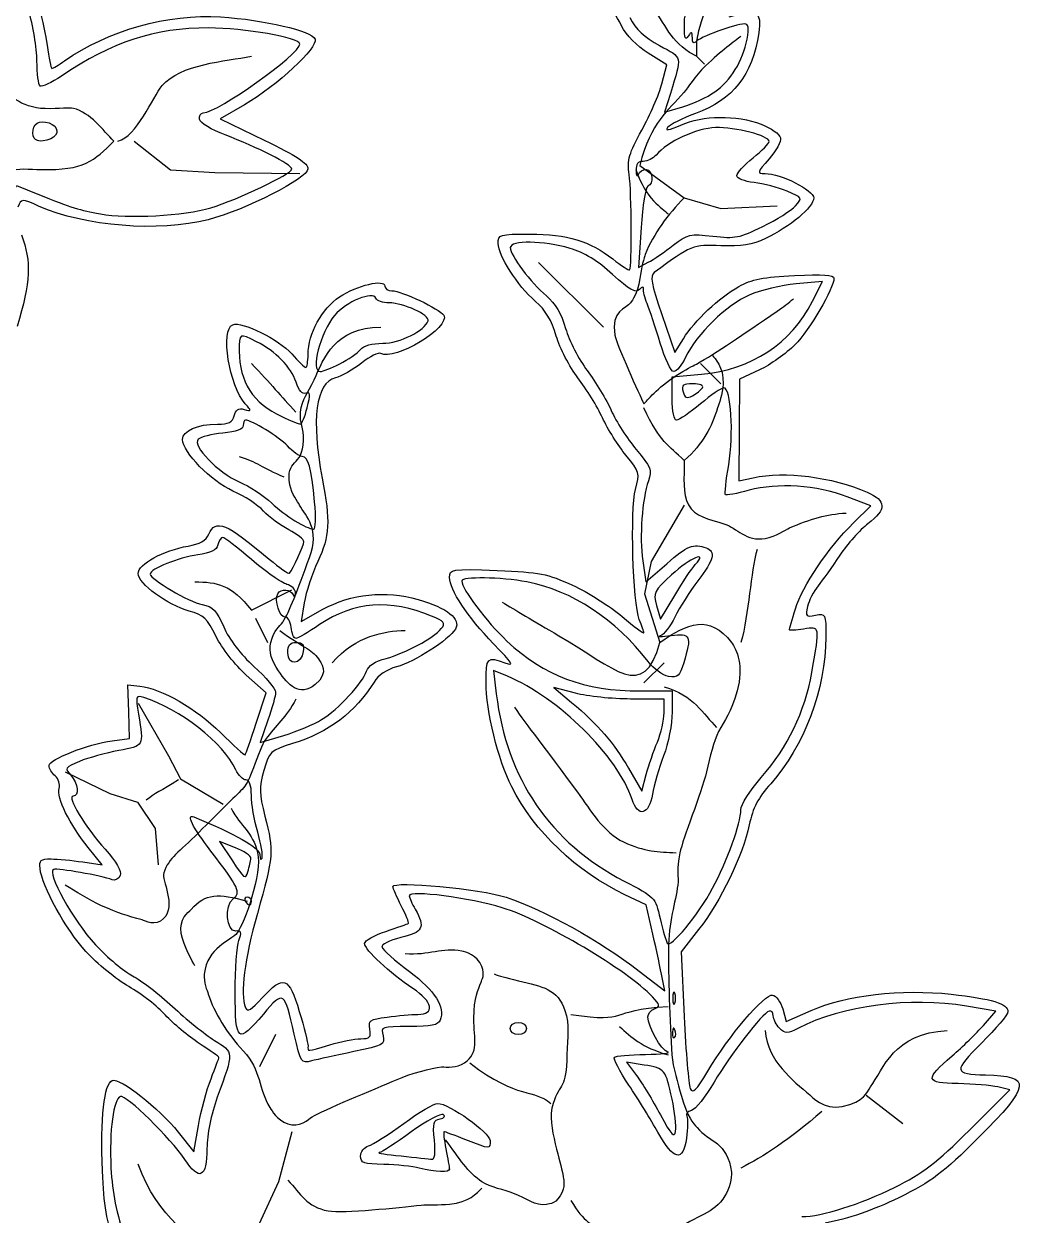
# Model space of a CAD drawing. Extents: x 256 to 402, y -1 to 112.
# Drawn here: x 299.26 to 337.43, y 28.92 to 74.04 of the extents above; entities that cross this region are included whole.
import ezdxf

# ---------------------------------------------------------------- set-up
doc = ezdxf.new("R2010")
doc.units = 0
doc.layers.add('Layer_1', color=7, linetype='CONTINUOUS')

msp = doc.modelspace()

# ---------------------------------------------------------------- linework, layer by layer
at = {"layer": 'Layer_1', "color": 7}
for points in [[(323.41355, 71.773534), (323.60044, 72.493255), (322.89745, 72.931167)], [(323.73882, 71.409043), (323.51791, 70.692097), (324.20894, 70.900066)], [(307.61334, 70.977458), (306.69884, 70.443304), (308.35928, 69.637176)], [(298.11349, 67.411271), (298.47357, 66.831395), (298.73133, 67.371926), (298.98909, 67.912458), (299.79607, 67.590086)], [(306.34588, 67.076201), (306.34502, 67.07621)], [(322.62872, 66.32594), (322.52942, 64.814948), (322.89829, 65.008646)], [(329.11639, 63.535224), (329.49847, 64.286148), (328.49303, 64.192258)], [(323.41302, 63.032353), (323.9061, 61.596), (324.22746, 62.1135)], [(327.10687, 60.935027), (326.35308, 60.581247), (326.34118, 58.658429), (326.32928, 56.735608), (326.86528, 56.849281)], [(323.80324, 59.852625), (323.80324, 60.672898), (324.91352, 60.774353)], [(330.66309, 55.138379), (331.32068, 55.789298), (330.43338, 56.127134)], [(322.69125, 53.707375), (322.80781, 52.90013), (323.59823, 53.592518)], [(323.21731, 52.010694), (323.36054, 51.497597), (323.89964, 52.39355)], [(309.87821, 52.115275), (309.76313, 51.400585), (310.58676, 51.865411)], [(308.0605, 47.547211), (308.4419, 48.696428), (307.68545, 49.371608)], [(317.57507, 49.328475), (317.04118, 49.551547), (317.14832, 48.663953)], [(302.60754, 46.883255), (303.26905, 46.973925), (303.23695, 47.987671), (303.20485, 49.001416), (303.65758, 48.952376)], [(320.14967, 48.68751), (319.32924, 48.90588), (319.99584, 48.341123)], [(322.61028, 48.771784), (323.80324, 48.771784), (323.80316, 47.967787)], [(323.49695, 47.948226), (323.49695, 48.465522), (322.23353, 48.467322)], [(308.50358, 47.665674), (308.2119, 46.817876), (309.11124, 47.090175)], [(322.15094, 45.846398), (322.65467, 44.979818), (322.82407, 45.612378)], [(307.2733, 42.836578), (306.67016, 43.073498), (307.15845, 42.33252)], [(301.49089, 42.29751), (302.22717, 42.19003), (301.70079, 42.839158)], [(323.0747, 39.55466), (322.82297, 40.6748), (322.01589, 41.05661)], [(324.80603, 39.73439), (324.14562, 38.89027), (324.25927, 36.44183)], [(322.55445, 38.16387), (323.52698, 37.40973), (323.4267, 37.92213)], [(327.98726, 36.72802), (328.12472, 36.24874), (329.06469, 36.67186)], [(335.58819, 36.10661), (336.06085, 36.64494), (334.94849, 36.83256)], [(322.74862, 34.60436), (322.07703, 34.71665), (322.45841, 34.20197)], [(335.05895, 32.14178), (336.59037, 33.66699), (336.13095, 33.77395)], [(305.10809, 32.05677), (305.70023, 31.31307), (305.87539, 32.31892)]]:
    msp.add_lwpolyline(points, dxfattribs=at)
at = {"layer": 'Layer_1', "color": 3}
for points in [[(324.72185, 72.815119), (324.46656, 72.953559)], [(324.72189, 72.815117), (325.02818, 72.508832)], [(303.43512, 69.59913), (304.8134, 68.517639), (306.49797, 68.413043), (309.71395, 68.373993)], [(322.5779, 68.680276), (324.26246, 67.455139)], [(324.26241, 67.455139), (325.64069, 67.04533), (327.78469, 67.148854)], [(318.74929, 65.004861), (321.19957, 62.554585)], [(324.87503, 61.176307), (325.64074, 60.410596)], [(324.26247, 55.816333), (323.00839, 53.672342), (322.75142, 52.447204), (323.34362, 50.609497)], [(307.87625, 51.834631), (309.40767, 52.600342)], [(308.02935, 51.528347), (308.48878, 50.609493)], [(323.49675, 49.843782), (322.73104, 49.078071)], [(303.58812, 48.3124), (304.74511, 46.321551), (305.19765, 45.444808), (306.80411, 44.483848)], [(300.83156, 45.708978), (302.51613, 44.889978), (303.56776, 44.558428), (304.23668, 43.564838), (304.35384, 42.18671)], [(308.79499, 35.75479), (308.18242, 34.52965)], [(331.15375, 33.45766), (332.53203, 32.38566)], [(309.40756, 32.07938), (308.90862, 30.17674), (308.15991, 28.55726), (306.80414, 27.02568)]]:
    msp.add_lwpolyline(points, dxfattribs=at)
at = {"layer": 'Layer_1', "color": 7}
for points in [[(325.41544, 71.46124)], [(299.6068, 69.896396)], [(323.84384, 65.65437)], [(311.22364, 61.165134)], [(324.95231, 60.258298)], [(309.98839, 59.502993)], [(310.27133, 55.931206)], [(324.68072, 53.557501)], [(309.25473, 50.215428)], [(310.53669, 47.687628)], [(323.24521, 46.837927)], [(307.86118, 42.43146)], [(325.33573, 41.30223)], [(307.87645, 40.80841)], [(323.90467, 37.32443)], [(317.67735, 35.98441)], [(323.90767, 35.93661)], [(323.80106, 33.31387)], [(314.80368, 31.75829)], [(314.23168, 30.70098)]]:
    msp.add_lwpolyline(points, close=True, dxfattribs=at)
at = {"layer": 'Layer_1', "color": 3}
for points in [[(326.12848, 76.277664), (325.26599, 75.50644), (324.77302, 73.832596), (324.73565, 73.434579)], [(324.46656, 72.953559), (323.63653, 73.508393), (323.51249, 74.126169), (322.88414, 74.95911)], [(326.40646, 73.580828), (326.1821, 73.36796), (325.66448, 73.031813), (325.06784, 72.451404)], [(324.73565, 73.434579), (324.71225, 73.184344), (324.72355, 73.013897), (324.72185, 72.815119)], [(304.50191, 71.700394), (305.16777, 72.511436), (306.9018, 72.631499), (307.87625, 72.815117)], [(325.06784, 72.451404), (324.64655, 72.041595), (324.40106, 71.61831), (324.24516, 71.436836)], [(300.06592, 70.829482), (299.15304, 70.848162), (298.58121, 71.420152), (298.29407, 71.769316)], [(302.82255, 69.59913), (303.5388, 69.767739), (304.13284, 71.250922), (304.50191, 71.700394)], [(324.24516, 71.436836), (323.65066, 70.745399), (322.99583, 70.334519), (322.5779, 68.680276)], [(301.13792, 70.841272), (300.99044, 70.878182), (300.64051, 70.817692), (300.06592, 70.829482)], [(302.66934, 69.599136), (302.26321, 70.004963), (301.77683, 70.681239), (301.13792, 70.841272)], [(299.91278, 68.524996), (301.54635, 68.480586), (301.9217, 68.854252), (302.66934, 69.599136)], [(298.73634, 68.457916), (298.99944, 68.587321), (299.50052, 68.536176), (299.91278, 68.524996)], [(322.42471, 68.527134), (322.81185, 67.388369), (323.43759, 67.056816), (323.64985, 66.84257)], [(324.26246, 67.455139), (323.64086, 66.818526), (323.10318, 66.102433), (322.78495, 65.311147)], [(322.78495, 65.311147), (322.73805, 65.194759), (322.63456, 64.800571), (322.5756, 64.392294)], [(322.5756, 64.392294), (322.4842, 63.75951), (322.3024, 63.582937), (322.22429, 63.473441)], [(322.22429, 63.473441), (322.07054, 63.257969), (321.47129, 63.182777), (321.63393, 62.248303)], [(327.77784, 63.15613), (328.02624, 63.325811), (328.20067, 63.472215), (328.3973, 63.626583)], [(324.72189, 61.15502), (325.47872, 61.581215), (326.47782, 62.267905), (327.77784, 63.15613)], [(310.25058, 60.563736), (310.6345, 61.397902), (311.02762, 62.533911), (312.77666, 62.554585)], [(321.63393, 62.248303), (321.69873, 61.875708), (322.57591, 59.995274), (322.73104, 59.644885)], [(325.33446, 61.482592), (325.40156, 61.387642), (325.76127, 61.039398), (325.73355, 60.41029)], [(307.87625, 61.176307), (308.6268, 60.40983), (308.98178, 59.943512), (309.56081, 59.3386)], [(323.95618, 60.72224), (324.30228, 60.949044), (324.59601, 61.084116), (324.72189, 61.15502)], [(309.74107, 59.338598), (309.79237, 59.848409), (310.00662, 60.033252), (310.25058, 60.563736)], [(322.73104, 59.644885), (322.86244, 59.775056), (323.22967, 60.246121), (323.95618, 60.72224)], [(325.73355, 60.41029), (325.71545, 59.997878), (325.56509, 59.632021), (325.52037, 59.491743)], [(309.85133, 58.266603), (309.86753, 58.760333), (309.69681, 58.897855), (309.74107, 59.338598)], [(324.26246, 57.500894), (323.65357, 58.088807), (323.35402, 58.188502), (322.73104, 59.491743)], [(325.52037, 59.491743), (325.29066, 58.771821), (324.99494, 58.156649), (324.26246, 57.500894)], [(309.33724, 56.582038), (309.15132, 57.590633), (309.81734, 57.231821), (309.85133, 58.266603)], [(307.41682, 57.654036), (308.04149, 57.46904), (308.31469, 57.214365), (309.10138, 56.888325)], [(324.26246, 57.500894), (324.26246, 56.854633), (324.19186, 56.241758), (324.41989, 55.825365)], [(309.70171, 55.816327), (309.63281, 55.940219), (309.40202, 56.230117), (309.33724, 56.582038)], [(310.07829, 53.825478), (310.48442, 54.907581), (309.94445, 55.379565), (309.70171, 55.816327)], [(324.41989, 55.825365), (324.66462, 55.378342), (325.16631, 55.283088), (325.79389, 55.093651)], [(328.24416, 54.946941), (329.03775, 55.288907), (329.65169, 55.472372), (330.38815, 55.510045)], [(325.79389, 55.093651), (326.23555, 54.960264), (326.61504, 54.418447), (327.32531, 54.548158)], [(327.32531, 54.548158), (327.73986, 54.623808), (328.09454, 54.882468), (328.24416, 54.946941)], [(309.06173, 51.375202), (309.32376, 51.772607), (309.60876, 52.574766), (310.07829, 53.825478)], [(327.019, 54.131765), (326.76464, 53.270952), (326.71915, 51.711352), (326.40644, 50.609493)], [(305.73226, 52.906627), (306.57484, 52.898927), (307.11498, 52.809687), (307.87625, 51.834631)], [(317.37102, 52.140916), (317.85511, 51.843667), (318.53445, 51.433705), (319.51502, 50.864628)], [(323.34362, 50.609497), (324.39142, 51.354687), (325.20583, 51.68624), (326.05148, 50.606597)], [(308.60935, 50.609491), (308.72528, 51.102456), (308.94841, 51.20353), (309.06173, 51.375202)], [(308.9481, 51.068918), (309.80983, 50.421126), (310.14904, 50.369671), (310.41413, 49.98804)], [(310.93909, 49.843782), (311.8633, 50.881321), (312.89227, 51.03385), (313.69565, 51.06892)], [(308.90262, 49.538721), (308.6533, 49.905037), (308.52757, 50.262012), (308.60935, 50.609491)], [(319.51502, 50.864628), (321.65962, 49.619888), (322.71691, 48.356312), (323.34357, 50.609493)], [(326.05148, 50.606597), (326.2524, 50.350083), (326.5204, 49.717147), (326.2645, 48.7718)], [(310.41413, 49.98804), (310.49183, 49.876399), (310.86575, 49.469347), (310.2884, 49.012677)], [(310.2884, 49.012677), (309.69268, 48.541152), (309.28226, 48.981127), (308.90262, 49.538721)], [(323.49675, 48.924929), (324.62939, 48.607006), (324.97473, 47.90638), (325.4876, 47.393506)], [(326.2645, 48.7718), (326.04183, 47.949885), (325.77797, 47.663509), (325.56265, 47.240377)], [(309.56081, 48.465502), (309.19495, 47.760129), (308.79678, 47.481257), (308.41408, 46.93408)], [(317.83035, 48.159258), (318.30249, 47.459551), (318.95656, 46.671481), (320.21569, 44.943268)], [(308.41408, 46.93408), (308.2905, 46.757354), (308.13598, 46.342645), (307.95619, 45.862088)], [(325.56265, 47.240377), (325.37076, 46.863341), (325.24258, 46.286454), (325.1043, 45.708948)], [(307.95619, 45.862088), (307.63995, 45.016738), (307.59768, 45.136038), (306.95663, 44.483808)], [(325.1043, 45.708948), (324.90276, 44.867588), (324.20903, 43.186238), (324.09693, 42.64611)], [(305.11955, 45.402698), (304.42704, 44.982018), (304.24388, 44.899318), (303.89441, 44.636988)], [(320.21569, 44.943268), (320.72413, 44.245398), (321.20606, 43.407718), (321.96749, 43.052268)], [(306.95663, 44.483808), (306.50593, 44.025148), (306.29781, 43.824218), (305.8854, 43.411808)], [(307.1104, 44.330698), (307.48115, 43.612008), (307.91439, 43.453508), (308.11378, 42.64614)], [(305.8854, 43.411808), (305.10223, 42.62864), (304.77588, 42.49449), (304.55735, 41.88039)], [(321.96749, 43.052268), (322.75908, 42.68274), (323.27976, 42.6757), (323.95604, 42.64614)], [(308.11378, 42.64614), (308.30092, 41.88839), (307.60504, 39.95375), (307.33796, 39.60933)], [(324.09693, 42.64611), (323.96124, 41.99235), (324.05883, 41.73736), (324.01673, 41.42097)], [(304.55735, 41.88039), (304.46835, 41.63031), (305.04664, 40.64223), (304.55335, 40.14942)], [(302.20981, 40.63998), (301.71654, 40.86494), (301.23062, 41.17674), (300.83153, 41.421)], [(305.59455, 40.49909), (306.14602, 41.11227), (306.61953, 41.12222), (307.72292, 40.80843)], [(324.01673, 41.42097), (323.92943, 40.76583), (323.66205, 40.01421), (323.66205, 38.9707)], [(303.74108, 40.09892), (303.1864, 40.2464), (302.821, 40.36141), (302.20981, 40.63998)], [(305.2238, 39.58329), (305.1293, 40.16478), (305.48276, 40.37473), (305.59455, 40.49909)], [(304.55335, 40.14942), (304.23619, 39.83242), (303.85916, 40.06752), (303.74108, 40.09892)], [(305.73208, 38.35816), (305.67898, 38.50441), (305.30282, 39.096), (305.2238, 39.58329)], [(307.33796, 39.60933), (307.08176, 39.27869), (306.21344, 39.07838), (306.09399, 38.05187)], [(315.83885, 38.92187), (315.10943, 39.05924), (314.60177, 38.74178), (313.69547, 38.81758)], [(316.5966, 38.34208), (316.41359, 38.76781), (315.99858, 38.89186), (315.83885, 38.92187)], [(323.66205, 38.9707), (323.6619, 38.10728), (323.70445, 36.20571), (323.79376, 34.989)], [(306.09399, 38.05187), (306.05829, 37.74406), (306.19966, 37.42476), (306.24499, 37.28616)], [(316.5703, 37.74543), (316.5991, 37.82323), (316.73477, 38.02078), (316.5966, 38.34208)], [(317.06459, 38.05192), (317.28021, 37.97872), (317.44254, 37.92527), (317.98421, 37.79893)], [(316.29908, 36.36731), (316.30508, 37.19213), (316.45513, 37.43517), (316.5703, 37.74543)], [(317.98421, 37.79893), (318.90658, 37.58377), (319.47153, 37.47427), (319.74243, 36.67135)], [(306.24499, 37.28616), (306.46873, 36.60223), (306.95572, 35.79333), (307.56752, 35.14217)], [(319.74243, 36.67135), (319.93585, 36.09813), (319.82623, 35.71099), (319.82103, 34.98908)], [(319.97435, 36.5205), (322.28527, 36.18052), (321.27422, 36.67762), (323.64977, 36.82678)], [(315.94395, 34.68703), (316.51302, 35.06667), (316.29357, 35.56944), (316.29908, 36.36731)], [(321.81208, 36.06107), (322.26906, 35.65081), (322.63981, 35.28066), (323.64979, 34.98908)], [(327.3252, 35.90793), (327.414, 34.7292), (328.37361, 34.03378), (329.00976, 33.46884)], [(331.31226, 33.77236), (331.79343, 34.45063), (332.19405, 35.81543), (334.2166, 35.90793)], [(307.56752, 35.14217), (308.25605, 34.40938), (308.1392, 33.68058), (308.58102, 32.99894)], [(319.82103, 34.98908), (319.81203, 33.68813), (319.55333, 33.94725), (319.2982, 33.15137)], [(323.79376, 34.989), (323.82886, 34.51181), (324.02439, 33.90582), (324.15073, 33.45758)], [(313.38923, 34.05609), (313.87285, 34.26084), (314.69875, 34.51567), (315.07379, 34.5296)], [(315.07379, 34.5296), (315.28727, 34.5376), (315.63031, 34.4777), (315.94395, 34.68703)], [(316.14582, 34.68279), (317.99011, 33.27572), (318.58032, 33.70988), (319.20866, 33.15137)], [(310.17324, 32.63799), (310.57003, 32.87995), (312.4863, 33.67384), (313.38923, 34.05609)], [(324.15073, 33.45758), (324.38841, 32.61453), (324.59423, 32.40932), (324.74446, 32.23244)], [(329.00976, 33.46884), (329.06126, 33.42324), (329.54974, 32.8872), (330.23475, 33.03391)], [(330.23475, 33.03391), (331.10904, 33.2212), (331.16172, 33.56026), (331.31226, 33.77236)], [(308.58102, 32.99894), (308.67382, 32.85591), (308.81012, 32.5484), (309.25515, 32.37351)], [(319.2982, 33.15137), (319.14444, 32.67188), (319.2518, 32.16559), (319.3817, 31.61995)], [(309.25515, 32.37351), (309.67568, 32.20812), (310.06834, 32.57413), (310.17324, 32.63799)], [(329.46919, 32.84509), (328.25692, 31.79622), (327.23178, 31.11106), (326.40635, 30.7011)], [(324.74446, 32.23244), (325.2019, 31.69384), (325.90574, 31.68449), (326.04617, 30.54787)], [(316.60584, 30.18041), (316.08178, 30.52284), (315.74594, 31.06741), (315.22694, 31.77309)], [(319.3817, 31.61995), (319.5229, 31.02683), (319.60529, 30.79022), (319.67619, 30.39481)], [(306.80414, 27.02568), (305.61913, 28.21054), (304.3773, 28.67855), (303.58815, 30.85424)], [(309.25442, 30.24167), (309.75933, 29.7386), (309.95091, 29.23093), (310.78584, 29.07886)], [(319.67619, 30.39481), (319.68909, 30.32331), (319.76349, 30.08072), (319.63729, 29.79174)], [(326.04617, 30.54787), (326.07177, 30.34006), (325.96237, 29.89442), (325.8039, 29.6451)], [(315.38011, 29.33188), (316.12285, 29.39498), (316.40034, 29.76206), (316.60524, 29.93541)], [(317.83036, 29.72849), (317.43357, 29.88975), (316.93861, 29.9628), (316.60584, 30.18041)], [(319.63729, 29.79174), (319.44417, 29.34992), (319.15764, 29.33874), (319.05244, 29.3219)], [(314.30811, 29.29678), (314.5366, 29.31848), (314.97642, 29.29739), (315.38011, 29.33188)], [(319.05244, 29.3219), (318.63956, 29.2557), (318.26483, 29.55192), (317.83036, 29.72849)], [(319.97437, 29.47599), (320.46473, 28.63769), (320.79001, 28.49128), (321.20012, 28.42666)], [(325.8039, 29.6451), (325.35795, 28.94371), (324.81215, 28.96913), (323.8031, 28.25074)], [(310.78584, 29.07886), (311.37069, 28.97243), (313.43168, 29.21347), (314.30811, 29.29678)]]:
    msp.add_open_spline(points, degree=3, dxfattribs=at)
at = {"layer": 'Layer_1', "color": 7}
for points in [[(299.35546, 76.259974), (299.6629, 75.458777), (300.05358, 73.959079), (300.14458, 73.230744)], [(321.88817, 73.969605), (321.71971, 74.299894), (321.39237, 74.840237), (321.16074, 75.170367)], [(299.75991, 72.636061), (299.75991, 73.117225), (299.61544, 73.991813), (299.43888, 74.579586)], [(324.26501, 73.925417), (324.26301, 74.447797), (324.30071, 74.500673), (324.68381, 74.510464)], [(325.96624, 74.303913), (327.01766, 74.612125), (327.20002, 74.513059), (327.07904, 73.699393)], [(300.80755, 72.642526), (302.42562, 73.784488), (304.73597, 74.435212), (306.7107, 74.305182)], [(306.7107, 74.305182), (308.37566, 74.195549), (310.16776, 73.77228), (310.28744, 73.460407)], [(322.20445, 74.276907), (322.43119, 73.831698), (322.74706, 73.534317), (323.32722, 73.219872)], [(326.53856, 74.041032), (326.20789, 74.042232), (324.81021, 73.522641), (324.68615, 73.352393)], [(326.64035, 73.465991), (326.72105, 73.900459), (326.69625, 74.040458), (326.53856, 74.041032)], [(306.26033, 73.887132), (304.21516, 73.887132), (302.59929, 73.358994), (300.68894, 72.066159)], [(309.71415, 73.275303), (309.71415, 73.51211), (307.59712, 73.887132), (306.26033, 73.887132)], [(322.89745, 72.931167), (322.47036, 73.19721), (322.07425, 73.604766), (321.88817, 73.969605)], [(324.41581, 73.580847), (324.30538, 73.409978), (324.26675, 73.498247), (324.26501, 73.925417)], [(324.56895, 73.504277), (324.56495, 73.758332), (324.53895, 73.771389), (324.41581, 73.580847)], [(327.07904, 73.699393), (326.84051, 72.095), (326.11636, 71.171609), (324.68543, 70.647228)], [(300.14458, 73.230744), (300.20468, 72.749436), (300.28702, 72.355639), (300.32749, 72.355639)], [(306.05689, 70.671145), (306.58981, 70.671145), (309.71415, 72.895836), (309.71415, 73.275303)], [(310.28744, 73.460407), (310.40924, 73.143009), (308.86322, 71.707504), (307.61334, 70.977458)], [(323.32722, 73.219872), (324.20867, 72.742126), (324.18359, 72.852471), (323.73882, 71.409043)], [(324.68615, 73.352393), (324.62395, 73.267083), (324.57154, 73.335043), (324.56895, 73.504277)], [(325.41544, 71.461246), (326.01356, 71.871084), (326.48846, 72.648336), (326.64035, 73.465991)], [(299.88494, 71.683942), (299.81614, 71.726442), (299.75991, 72.154898), (299.75991, 72.636061)], [(300.32749, 72.355639), (300.36799, 72.355639), (300.58398, 72.484738), (300.80755, 72.642526)], [(300.68894, 72.066159), (300.31551, 71.813439), (299.95371, 71.641442), (299.88494, 71.683942)], [(322.65649, 70.016952), (322.97008, 70.587226), (323.31076, 71.377686), (323.41355, 71.773534)], [(324.20894, 70.900066), (324.58901, 71.014449), (325.13193, 71.266977), (325.41544, 71.46124)], [(299.60677, 69.896396), (299.60677, 70.270933), (299.82852, 70.412329), (300.22071, 70.287855)], [(305.91265, 70.424957), (305.88545, 70.560361), (305.95035, 70.671145), (306.05689, 70.671145)], [(306.88545, 69.832127), (306.35671, 70.03064), (305.94101, 70.283973), (305.91265, 70.424957)], [(324.68543, 70.647228), (324.20248, 70.470242), (323.72833, 70.230244), (323.63177, 70.113897)], [(324.12702, 70.206727), (324.95945, 70.584428), (326.23136, 70.597345), (327.17017, 70.237637)], [(300.22071, 70.287855), (300.58553, 70.172064), (300.62234, 69.822175), (300.28341, 69.692106)], [(322.17721, 68.332387), (322.09931, 68.887312), (322.16821, 69.128618), (322.65649, 70.016952)], [(325.45061, 70.112054), (324.72357, 70.088934), (323.61856, 69.578731), (323.19799, 69.071979)], [(323.63177, 70.113897), (323.51684, 69.97541), (323.68787, 70.007466), (324.12702, 70.206727)], [(327.47865, 69.581854), (327.47865, 69.799852), (326.19404, 70.135691), (325.45061, 70.112054)], [(327.17017, 70.237637), (327.54846, 70.092694), (327.87956, 69.86193), (327.90597, 69.724826)], [(300.28341, 69.692106), (299.84378, 69.523403), (299.6068, 69.594956), (299.6068, 69.896396)], [(309.40787, 68.542821), (309.40787, 68.708271), (308.10477, 69.374334), (306.88545, 69.832127)], [(308.35928, 69.637176), (309.5804, 69.044336), (310.01973, 68.756242), (310.01973, 68.548324)], [(326.86608, 68.968167), (327.203, 69.238918), (327.47865, 69.515076), (327.47865, 69.581854)], [(327.90597, 69.724826), (327.93237, 69.587722), (327.73633, 69.227661), (327.47031, 68.92469)], [(323.19799, 69.071979), (323.08911, 68.940782), (322.87063, 68.833439), (322.71249, 68.833439)], [(322.71249, 68.833439), (322.51282, 68.833439), (322.42865, 68.728146), (322.43705, 68.488869)], [(326.25351, 68.291727), (326.25351, 68.393018), (326.52917, 68.697416), (326.86608, 68.968167)], [(327.47031, 68.92469), (327.01508, 68.406206), (327.00617, 68.373833), (327.3187, 68.373833)], [(310.01973, 68.548324), (310.01973, 68.196124), (307.63529, 66.980547), (306.24564, 66.624308)], [(306.34502, 67.07621), (307.35898, 67.376601), (309.40787, 68.357693), (309.40787, 68.542821)], [(322.19331, 64.722757), (322.28631, 64.815777), (322.27371, 67.644769), (322.17721, 68.332387)], [(322.43705, 68.488869), (322.44405, 68.299355), (322.48395, 68.230441), (322.52635, 68.335726)], [(322.52635, 68.335726), (322.56885, 68.441012), (322.70122, 68.527154), (322.82054, 68.527154)], [(322.82054, 68.527154), (323.06619, 68.527154), (323.12065, 67.967828), (322.88274, 67.88852)], [(326.90437, 68.031849), (326.54144, 68.074069), (326.25351, 68.189031), (326.25351, 68.291727)], [(327.3187, 68.373833), (327.91531, 68.373833), (329.16238, 67.747106), (329.16238, 67.44727)], [(322.88274, 67.88852), (322.79764, 67.86015), (322.68331, 67.156986), (322.62872, 66.32594)], [(328.15186, 67.704123), (327.82371, 67.842732), (327.26234, 67.99021), (326.90437, 68.031849)], [(328.46929, 67.143581), (328.74321, 67.446261), (328.73719, 67.456883), (328.15186, 67.704123)], [(299.8234, 67.138495), (299.18335, 67.421623), (299.1784, 67.421396), (299.03611, 67.102505)], [(299.79607, 67.590086), (301.08767, 67.074115), (301.38001, 66.981341), (302.16164, 66.839352)], [(329.16238, 67.44727), (329.16238, 67.106751), (328.25412, 66.340538), (327.34255, 65.91205)], [(306.24564, 66.624308), (304.36141, 66.141282), (301.57309, 66.364525), (299.8234, 67.138495)], [(302.16164, 66.839352), (303.18078, 66.654217), (305.33266, 66.776022), (306.34588, 67.076201)], [(327.23163, 66.363218), (327.75878, 66.622729), (328.31572, 66.973892), (328.46929, 67.143581)], [(325.34689, 65.998888), (326.18816, 65.901248), (326.36118, 65.934698), (327.23163, 66.363218)], [(299.17291, 66.044704), (299.56006, 65.025818), (299.52491, 64.28191), (299.00878, 62.571507)], [(317.21736, 65.723816), (317.21736, 66.062343), (317.26636, 66.076689), (318.42325, 66.076689)], [(318.42325, 66.076689), (319.81893, 66.076689), (320.71811, 65.806608), (321.55378, 65.136389)], [(323.84391, 65.65437), (324.38653, 66.079709), (324.47527, 66.10005), (325.34689, 65.998888)], [(327.34255, 65.91205), (326.81895, 65.665928), (326.42812, 65.6029), (325.64878, 65.638903)], [(318.62895, 63.530651), (317.94369, 64.130869), (317.21736, 65.259353), (317.21736, 65.723816)], [(319.93822, 65.537499), (318.93467, 65.835521), (317.67755, 65.850166), (317.67755, 65.563839)], [(317.67755, 65.563839), (317.67755, 65.272887), (318.45734, 64.230248), (319.04438, 63.736287)], [(321.54998, 64.548672), (320.99573, 65.055222), (320.46427, 65.381281), (319.93822, 65.537499)], [(322.89829, 65.008646), (323.10118, 65.115179), (323.52667, 65.405756), (323.84384, 65.65437)], [(325.64878, 65.638903), (324.60514, 65.687113), (324.50749, 65.647703), (323.12614, 64.621848)], [(321.55378, 65.136389), (321.87522, 64.878589), (322.16301, 64.692455), (322.19331, 64.722757)], [(322.56501, 63.977748), (322.41744, 63.832753), (322.19867, 63.955798), (321.54998, 64.548672)], [(323.12614, 64.621848), (322.95748, 64.496587), (323.00972, 64.207199), (323.41302, 63.032353)], [(328.43495, 64.51162), (329.51001, 64.56534), (329.92809, 64.53639), (329.92809, 64.408242)], [(311.2113, 63.69908), (311.87893, 64.140903), (312.92935, 64.389667), (312.92935, 64.105958)], [(312.92935, 64.105958), (312.92935, 64.010708), (313.04995, 63.932104), (313.19735, 63.931282)], [(322.71745, 64.009438), (322.73705, 64.093668), (322.66845, 64.079408), (322.56501, 63.977748)], [(324.22746, 62.1135), (324.65801, 62.806834), (325.57913, 63.675001), (326.32924, 64.094466)], [(326.32924, 64.094466), (326.80725, 64.361768), (327.26981, 64.453403), (328.43495, 64.51162)], [(328.49303, 64.192258), (327.94004, 64.140618), (327.1435, 63.950347), (326.72296, 63.769432)], [(329.92809, 64.408242), (329.92809, 64.018812), (329.00629, 62.443757), (328.45039, 61.883333)], [(310.02301, 61.520788), (310.02801, 62.314474), (310.54212, 63.25624), (311.2113, 63.69908)], [(312.59097, 63.648686), (312.49367, 63.940649), (311.45668, 63.509985), (311.02676, 62.999055)], [(313.09085, 63.473461), (312.84804, 63.473461), (312.6231, 63.552311), (312.59097, 63.648686)], [(313.19735, 63.931282), (313.56112, 63.929282), (315.00689, 63.245346), (315.1554, 63.00504)], [(319.04438, 63.736287), (319.38181, 63.452357), (319.612, 63.060665), (319.77204, 62.498111)], [(322.85279, 63.443232), (322.75879, 63.670417), (322.69783, 63.92521), (322.71745, 64.009438)], [(326.72296, 63.769432), (325.88134, 63.407378), (324.72315, 62.275767), (324.3122, 61.414001)], [(314.56747, 62.792881), (314.63917, 63.011905), (313.63777, 63.473461), (313.09085, 63.473461)], [(319.41808, 62.21717), (319.2477, 62.803264), (319.01255, 63.194648), (318.62895, 63.530651)], [(323.35187, 61.950095), (323.17143, 62.544135), (322.94685, 63.216047), (322.85279, 63.443232)], [(324.91352, 60.774353), (326.81472, 60.948079), (328.29464, 61.920245), (329.11639, 63.535224)], [(307.17163, 62.646543), (307.52645, 62.782702), (308.91814, 62.09256), (309.40352, 61.539735)], [(311.02676, 62.999055), (310.4786, 62.347611), (310.10328, 60.870043), (310.48597, 60.870043)], [(315.1554, 63.00504), (315.43742, 62.548726), (313.28626, 61.243844), (312.77395, 61.560466)], [(312.84967, 61.942038), (313.48058, 61.942038), (314.44534, 62.419893), (314.56747, 62.792881)], [(307.64549, 59.645309), (307.03692, 60.317775), (306.69793, 62.464768), (307.17163, 62.646543)], [(308.07549, 62.001127), (307.41664, 62.333433), (307.41703, 62.333646), (307.41703, 61.645723)], [(319.77204, 62.498111), (319.90078, 62.045536), (320.26843, 61.328675), (320.58903, 60.905089)], [(309.56662, 60.470239), (309.37858, 61.04), (308.79675, 61.637345), (308.07549, 62.001127)], [(312.002, 61.701132), (312.12618, 61.850762), (312.44735, 61.942038), (312.84967, 61.942038)], [(320.23789, 60.628368), (319.92048, 61.043036), (319.55156, 61.757996), (319.41808, 62.21717)], [(323.86636, 60.870023), (323.76382, 60.870023), (323.5323, 61.356055), (323.35187, 61.950095)], [(328.45039, 61.883333), (328.12604, 61.556344), (327.52146, 61.129607), (327.10687, 60.935027)], [(307.41703, 61.645723), (307.41703, 60.483899), (307.94822, 59.665617), (309.02502, 59.168639)], [(309.40352, 61.539735), (309.65302, 61.255573), (309.89372, 61.023076), (309.93841, 61.023076)], [(309.93841, 61.023076), (309.98311, 61.023076), (310.02121, 61.247046), (310.02301, 61.520788)], [(311.22364, 61.165134), (311.54177, 61.327434), (311.89203, 61.568633), (312.002, 61.701132)], [(312.77395, 61.560466), (312.69235, 61.610886), (312.36662, 61.446016), (312.05006, 61.194091)], [(324.3122, 61.414001), (324.16953, 61.114813), (323.9689, 60.870023), (323.86636, 60.870023)], [(310.48597, 60.870043), (310.57357, 60.870043), (310.9055, 61.002834), (311.22364, 61.165134)], [(312.05006, 61.194091), (311.7335, 60.942166), (311.28625, 60.690102), (311.05617, 60.633951)], [(309.93958, 60.047301), (309.80693, 59.996401), (309.67279, 60.148512), (309.56662, 60.470239)], [(311.05617, 60.633951), (310.31957, 60.454183), (310.13353, 59.042575), (310.55567, 56.836478)], [(321.16796, 59.114985), (320.97384, 59.532679), (320.5553, 60.213702), (320.23789, 60.628368)], [(320.58903, 60.905089), (320.90963, 60.4815), (321.31979, 59.800699), (321.50049, 59.392195)], [(309.98838, 59.502993), (310.11728, 60.010852), (310.10821, 60.112016), (309.93958, 60.047301)], [(324.59232, 60.410616), (324.21542, 60.410616), (324.15165, 60.359156), (324.21733, 60.10799)], [(324.21733, 60.10799), (324.28013, 59.86786), (324.35447, 59.836405), (324.57732, 59.955672)], [(324.57732, 59.955672), (324.73179, 60.038342), (324.90054, 60.174523), (324.95231, 60.258298)], [(324.95231, 60.258298), (325.00661, 60.346218), (324.85441, 60.410616), (324.59232, 60.410616)], [(325.76202, 60.257472), (325.67672, 60.257472), (325.27764, 59.981816), (324.87523, 59.644903)], [(325.94625, 57.341984), (326.14083, 58.495567), (326.02945, 60.257472), (325.76202, 60.257472)], [(307.60459, 59.43808), (307.88739, 59.36412), (307.88965, 59.37554), (307.64549, 59.645309)], [(323.97341, 59.032334), (323.86979, 59.032334), (323.80324, 59.353126), (323.80324, 59.852625)], [(324.87523, 59.644903), (324.47283, 59.30799), (324.06701, 59.032334), (323.97341, 59.032334)], [(306.59828, 58.879085), (307.01684, 58.879085), (307.15743, 58.950915), (307.22197, 59.197715)], [(307.22197, 59.197715), (307.28107, 59.423646), (307.39237, 59.493576), (307.60459, 59.43808)], [(309.02502, 59.168639), (309.36194, 59.013144), (309.68089, 58.884407), (309.73382, 58.882557)], [(309.73382, 58.882557), (309.78672, 58.880657), (309.9013, 59.159903), (309.98839, 59.502993)], [(322.05611, 57.702414), (321.76176, 58.061634), (321.36209, 58.697291), (321.16796, 59.114985)], [(321.50049, 59.392195), (321.68118, 58.983691), (322.10691, 58.319905), (322.44654, 57.917114)], [(305.27227, 58.297872), (305.27227, 58.632489), (305.83487, 58.879085), (306.59828, 58.879085)], [(307.57013, 58.822107), (307.57013, 58.681411), (307.31389, 58.587256), (306.79541, 58.537437)], [(307.65283, 59.032336), (307.60733, 59.032336), (307.57013, 58.937736), (307.57013, 58.822107)], [(309.24314, 58.051815), (308.92018, 58.39782), (307.89106, 59.032336), (307.65283, 59.032336)], [(307.17907, 56.346705), (306.35281, 56.714621), (305.27227, 57.820301), (305.27227, 58.297872)], [(305.86472, 58.307039), (305.625, 58.067313), (306.61214, 57.04045), (307.41699, 56.692315)], [(306.79541, 58.537437), (306.36931, 58.496497), (305.9505, 58.392816), (305.86472, 58.307039)], [(309.79956, 57.654056), (309.69772, 57.654056), (309.44733, 57.833047), (309.24314, 58.051815)], [(322.44654, 57.917114), (323.00904, 57.250016), (323.04989, 57.144138), (322.90508, 56.728725)], [(310.27132, 55.931206), (310.14543, 57.240673), (310.03223, 57.654056), (309.79956, 57.654056)], [(322.41914, 56.409931), (322.58468, 57.024708), (322.57072, 57.074401), (322.05611, 57.702414)], [(325.81705, 56.201759), (325.78735, 56.231469), (325.84545, 56.744568), (325.94625, 57.341984)], [(326.86528, 56.849281), (328.08467, 57.107888), (329.83767, 56.885541), (331.18648, 56.301193)], [(307.41699, 56.692315), (307.79602, 56.528367), (308.34733, 56.168749), (308.64213, 55.893164)], [(310.55567, 56.836478), (310.87249, 55.180784), (310.84415, 54.646431), (310.38783, 53.672249)], [(322.56043, 51.479923), (322.31267, 52.108042), (322.21148, 55.638765), (322.41914, 56.409931)], [(322.90508, 56.728725), (322.66234, 56.032403), (322.56142, 54.606476), (322.69125, 53.707375)], [(330.43338, 56.127134), (329.2763, 56.567684), (327.7949, 56.666267), (326.71315, 56.374705)], [(308.33511, 55.588142), (308.12454, 55.815995), (307.60432, 56.157348), (307.17907, 56.346705)], [(326.71315, 56.374705), (326.25, 56.249876), (325.84676, 56.172049), (325.81705, 56.201759)], [(331.18648, 56.301193), (331.91886, 55.983904), (331.92723, 55.648582), (331.21628, 55.106338)], [(309.29225, 54.879371), (308.9764, 55.041342), (308.54568, 55.36029), (308.33511, 55.588142)], [(308.64213, 55.893164), (309.16039, 55.408683), (309.95251, 54.916231), (310.23383, 54.903628)], [(310.23383, 54.903628), (310.31063, 54.900228), (310.32703, 55.350936), (310.27133, 55.931206)], [(306.26572, 54.708706), (306.52788, 55.301491), (306.92244, 55.138841), (308.55386, 53.765471)], [(328.47146, 51.883076), (328.7305, 52.736861), (329.7165, 54.2014), (330.66309, 55.138379)], [(331.21628, 55.106338), (330.91405, 54.875814), (330.43324, 54.338224), (330.14781, 53.911692)], [(305.47805, 54.259716), (305.92764, 54.335416), (306.15894, 54.467261), (306.26572, 54.708706)], [(309.86654, 54.427243), (309.86654, 54.513943), (309.60811, 54.717399), (309.29225, 54.879371)], [(303.5877, 53.222959), (303.5877, 53.573034), (304.55699, 54.104637), (305.47805, 54.259716)], [(306.61308, 54.308555), (306.56028, 54.106508), (306.34132, 53.998779), (305.84543, 53.93081)], [(306.79111, 54.591211), (306.73381, 54.591211), (306.65374, 54.464016), (306.61308, 54.308555)], [(307.88353, 53.747001), (307.33995, 54.211316), (306.84837, 54.591211), (306.79111, 54.591211)], [(309.31495, 53.229473), (309.44967, 53.38119), (309.86654, 54.286421), (309.86654, 54.427243)], [(323.59823, 53.592518), (324.37953, 54.276912), (324.61981, 54.373309), (325.09242, 54.191952)], [(325.09242, 54.191952), (325.46364, 54.049504), (325.3862, 53.742484), (324.77821, 52.946238)], [(305.84543, 53.93081), (305.13042, 53.83281), (304.04786, 53.393007), (304.04786, 53.200531)], [(309.21641, 52.811545), (309.0269, 52.861725), (308.4271, 53.282684), (307.88353, 53.747001)], [(308.55386, 53.765471), (308.9432, 53.437716), (309.28569, 53.196517), (309.31495, 53.229473)], [(324.68072, 53.557501), (325.18519, 54.116204), (324.49739, 53.818295), (323.78323, 53.168762)], [(330.14781, 53.911692), (329.86238, 53.485162), (329.49254, 52.963896), (329.32595, 52.753326)], [(310.38783, 53.672249), (310.17083, 53.208994), (309.9415, 52.508356), (309.87821, 52.115275)], [(315.37966, 53.075432), (315.37966, 53.396279), (315.41996, 53.40207), (317.17908, 53.33385)], [(317.17908, 53.33385), (318.7952, 53.27117), (319.08608, 53.214594), (320.03465, 52.778405)], [(323.89964, 52.39355), (324.19615, 52.886323), (324.54763, 53.410102), (324.68072, 53.557501)], [(305.52148, 51.79897), (304.71062, 52.018397), (303.5877, 52.845292), (303.5877, 53.222959)], [(304.04786, 53.200531), (304.04786, 53.005563), (305.51143, 52.146848), (306.01559, 52.046018)], [(309.54889, 52.468903), (309.55589, 52.607173), (309.40592, 52.761361), (309.21641, 52.811545)], [(317.04304, 50.562414), (316.05302, 51.58194), (315.37966, 52.599247), (315.37966, 53.075432)], [(318.30684, 52.903456), (317.32373, 53.089899), (315.83984, 53.109841), (315.83984, 52.936606)], [(315.83984, 52.936606), (315.83984, 52.637559), (316.78286, 51.385162), (317.55052, 50.664687)], [(322.89098, 49.885666), (321.67311, 51.484998), (320.00868, 52.580709), (318.30684, 52.903456)], [(323.78323, 53.168762), (323.11127, 52.557619), (323.08159, 52.496881), (323.21731, 52.010694)], [(324.77821, 52.946238), (324.47217, 52.545425), (324.0807, 51.92726), (323.90828, 51.572538)], [(309.15519, 51.57176), (308.95681, 51.53438), (308.73716, 52.229248), (308.87622, 52.454263)], [(308.87622, 52.454263), (309.00523, 52.663001), (309.36846, 52.634778), (309.45959, 52.408933)], [(309.45959, 52.408933), (309.50839, 52.287958), (309.54129, 52.310033), (309.54889, 52.468903)], [(310.58676, 51.865411), (311.63644, 52.457816), (312.95732, 52.594272), (314.18561, 52.237199)], [(320.03465, 52.778405), (320.61554, 52.511291), (321.45974, 51.97756), (321.91064, 51.592335)], [(329.32595, 52.753326), (329.15936, 52.542755), (328.98016, 52.189494), (328.92774, 51.968302)], [(306.01559, 52.046018), (306.42289, 51.964558), (306.56189, 51.819804), (306.82896, 51.198988)], [(314.69889, 51.611627), (313.13058, 52.266909), (311.76193, 52.161421), (310.45938, 51.284872)], [(314.18561, 52.237199), (315.29857, 51.913651), (315.8235, 51.497161), (315.59781, 51.116711)], [(328.92774, 51.968302), (328.84084, 51.601713), (328.86734, 51.572809), (329.22711, 51.641585)], [(306.54128, 50.837357), (306.20529, 51.522423), (306.06919, 51.650752), (305.52148, 51.79897)], [(309.37975, 51.183797), (309.35315, 51.415424), (309.25205, 51.590008), (309.15519, 51.57176)], [(315.06679, 51.136669), (315.23702, 51.341786), (315.18549, 51.408309), (314.69889, 51.611627)], [(321.91064, 51.592335), (322.36155, 51.20711), (322.73048, 50.927225), (322.73048, 50.970369)], [(322.73048, 50.970369), (322.73048, 51.013509), (322.65398, 51.242812), (322.56043, 51.479923)], [(323.90828, 51.572538), (323.73587, 51.217815), (323.48664, 50.896777), (323.35445, 50.859118)], [(328.24602, 51.087186), (328.24694, 51.119266), (328.34838, 51.477414), (328.47146, 51.883076)], [(329.22711, 51.641585), (329.61555, 51.715835), (329.62181, 51.702565), (329.62181, 50.804826)], [(306.82896, 51.198988), (307.02564, 50.741784), (307.47119, 50.157637), (307.97317, 49.698859)], [(309.55579, 50.762656), (309.48559, 50.762656), (309.40641, 50.952169), (309.37975, 51.183797)], [(310.45938, 51.284872), (310.03258, 50.997652), (309.62596, 50.762656), (309.55579, 50.762656)], [(312.97766, 50.006044), (313.6965, 50.195464), (314.76606, 50.774304), (315.06679, 51.136669)], [(315.59781, 51.116711), (315.35274, 50.70359), (314.05761, 49.870649), (313.37418, 49.68662)], [(328.78036, 51.115846), (328.48556, 51.068006), (328.24511, 51.055106), (328.24602, 51.087186)], [(329.08957, 49.473317), (329.40508, 51.243934), (329.40996, 51.218015), (328.78036, 51.115846)], [(307.68545, 49.371608), (307.26941, 49.742958), (306.75453, 50.402544), (306.54128, 50.837357)], [(309.25473, 50.215429), (309.25473, 50.511833), (309.33333, 50.609513), (309.57166, 50.609513)], [(309.57166, 50.609513), (309.81238, 50.609513), (309.87683, 50.527023), (309.83966, 50.266508)], [(317.47539, 49.834988), (317.84071, 49.697909), (317.77472, 49.808928), (317.04304, 50.562414)], [(317.55052, 50.664687), (318.96422, 49.337894), (320.47744, 48.771784), (322.61028, 48.771784)], [(323.35445, 50.859118), (323.22226, 50.821458), (323.40695, 50.827608), (323.76495, 50.872778)], [(323.76495, 50.872778), (324.50254, 50.965858), (324.54995, 50.863078), (324.24256, 49.837045)], [(329.62181, 50.804826), (329.62181, 48.873015), (328.78556, 46.651459), (327.53448, 45.259698)], [(309.83966, 50.266508), (309.76706, 49.757502), (309.25473, 49.712764), (309.25473, 50.215428)], [(316.75794, 49.102399), (316.75794, 50.049865), (316.79684, 50.089599), (317.47539, 49.834988)], [(307.97317, 49.698859), (308.42533, 49.285616), (308.79527, 48.849849), (308.79527, 48.730489)], [(312.23454, 49.517173), (312.30194, 49.729642), (312.55138, 49.893713), (312.97766, 50.006044)], [(313.37418, 49.68662), (312.9984, 49.585433), (312.67972, 49.370773), (312.5185, 49.110255)], [(323.66827, 49.32517), (323.4477, 49.36168), (323.09792, 49.613907), (322.89098, 49.885666)], [(324.24256, 49.837045), (324.09048, 49.329476), (324.02028, 49.266898), (323.66827, 49.32517)], [(310.53672, 47.687628), (311.17004, 48.079039), (312.09416, 49.074854), (312.23454, 49.517173)], [(322.2862, 44.666828), (321.74457, 46.297948), (319.49083, 48.528019), (317.57507, 49.328475)], [(327.17725, 45.499738), (328.18587, 46.652347), (328.82268, 47.975573), (329.08957, 49.473317)], [(303.65758, 48.952376), (304.46829, 48.864566), (305.78905, 48.104368), (306.70772, 47.196763)], [(312.5185, 49.110255), (311.80272, 47.953544), (310.81082, 47.203887), (309.43214, 46.777659)], [(317.73111, 45.140108), (317.21387, 46.160838), (316.75794, 48.017173), (316.75794, 49.102399)], [(303.8035, 48.524878), (303.49839, 48.619338), (303.48864, 48.588668), (303.60295, 47.893995)], [(307.29162, 45.785268), (306.83312, 46.791556), (305.16154, 48.10444), (303.8035, 48.524878)], [(308.79527, 48.730489), (308.79527, 48.61113), (308.66401, 48.131963), (308.50358, 47.665674)], [(317.14832, 48.663953), (317.53764, 45.438538), (319.17852, 43.034158), (321.98849, 41.5717)], [(319.99584, 48.341123), (321.00382, 47.487128), (321.59501, 46.802778), (322.15094, 45.846398)], [(322.23353, 48.467322), (321.53865, 48.468422), (320.60091, 48.567407), (320.14967, 48.68751)], [(303.60295, 47.893995), (303.80537, 46.663844), (303.8235, 46.697162), (302.85372, 46.516814)], [(323.24521, 46.837945), (323.38367, 47.164087), (323.49695, 47.663714), (323.49695, 47.948226)], [(323.80316, 47.967787), (323.80312, 47.522578), (323.66008, 46.787918), (323.48264, 46.321508)], [(307.64314, 46.353072), (307.66294, 46.377782), (307.85073, 46.915141), (308.0605, 47.547211)], [(309.11124, 47.090175), (309.60588, 47.239939), (310.24733, 47.508794), (310.53669, 47.687628)], [(306.70772, 47.196763), (307.20242, 46.708026), (307.62336, 46.328364), (307.64314, 46.353072)], [(300.21863, 45.946328), (300.21863, 46.184401), (301.67439, 46.755352), (302.60754, 46.883255)], [(302.85372, 46.516814), (302.36553, 46.426024), (301.70078, 46.240889), (301.37652, 46.105398)], [(309.43214, 46.777659), (308.59052, 46.517467), (308.55847, 46.487425), (308.35147, 45.764608)], [(322.82407, 45.612378), (322.91727, 45.960288), (323.10675, 46.511787), (323.24521, 46.837927)], [(301.37652, 46.105398), (300.81979, 45.872788), (300.80099, 45.843548), (301.03901, 45.580528)], [(323.48264, 46.321508), (323.30639, 45.858258), (323.11511, 45.204168), (323.05756, 44.867988)], [(300.4518, 45.552848), (300.32355, 45.659288), (300.21863, 45.836348), (300.21863, 45.946328)], [(301.03901, 45.580528), (301.32251, 45.267278), (301.37631, 44.790118), (301.12811, 44.790118)], [(307.67107, 45.402688), (307.55824, 45.402688), (307.38749, 45.574848), (307.29162, 45.785268)], [(308.35147, 45.764608), (308.16377, 45.109198), (308.16852, 44.900128), (308.39107, 44.024288)], [(300.59738, 45.083378), (300.64648, 45.238158), (300.58258, 45.444308), (300.4518, 45.552848)], [(307.8762, 44.817918), (307.8762, 45.204478), (307.8067, 45.402688), (307.67107, 45.402688)], [(322.01589, 41.05661), (320.18982, 41.92048), (318.59003, 43.445118), (317.73111, 45.140108)], [(326.40666, 44.269178), (326.40666, 44.470668), (326.73358, 44.992738), (327.17725, 45.499738)], [(327.53448, 45.259698), (327.05808, 44.729718), (326.85802, 44.344228), (326.72376, 43.697538)], [(301.70079, 42.839158), (301.00031, 43.702998), (300.4892, 44.742548), (300.59738, 45.083378)], [(301.12811, 44.790118), (300.88125, 44.790118), (301.58899, 43.613388), (302.34049, 42.774358)], [(308.11506, 43.428798), (307.98369, 43.871188), (307.8762, 44.496288), (307.8762, 44.817918)], [(323.05756, 44.867988), (322.92101, 44.070248), (322.5191, 43.965438), (322.2862, 44.666828)], [(325.33573, 41.30225), (325.88529, 42.3226), (326.40666, 43.766998), (326.40666, 44.269178)], [(306.34314, 42.71011), (305.63976, 43.627818), (305.39332, 44.125348), (305.70478, 43.998888)], [(305.70478, 43.998888), (307.26752, 43.364368), (308.18363, 42.838408), (308.19439, 42.56956)], [(308.39107, 44.024288), (308.73261, 42.67996), (308.72083, 42.52842), (308.1054, 40.34888)], [(308.28029, 42.44387), (308.32079, 42.54317), (308.24639, 42.986408), (308.11506, 43.428798)], [(326.72376, 43.697538), (326.48853, 42.56442), (325.62667, 40.78331), (324.80603, 39.73439)], [(302.34049, 42.774358), (302.77178, 42.29284), (302.97404, 41.94405), (302.91348, 41.78625)], [(307.1871, 40.90397), (307.49839, 41.13159), (307.41309, 41.31414), (306.34314, 42.71011)], [(307.86118, 42.43146), (307.86918, 42.52396), (307.60503, 42.70627), (307.2733, 42.836578)], [(307.74632, 41.9274), (307.80112, 42.11213), (307.85279, 42.33895), (307.86118, 42.43146)], [(308.19439, 42.56956), (308.20139, 42.4011), (308.23979, 42.34454), (308.28029, 42.44387)], [(299.8758, 42.05168), (299.8414, 42.36464), (299.9009, 42.41551), (300.2952, 42.41065)], [(301.61163, 38.90708), (300.84081, 39.75048), (299.95159, 41.36138), (299.8758, 42.05168)], [(300.39348, 42.01254), (300.10827, 41.91284), (301.13139, 40.06709), (301.97426, 39.16079)], [(300.2952, 42.41065), (300.54788, 42.40765), (301.08594, 42.35665), (301.49089, 42.29751)], [(302.60698, 41.62406), (302.20593, 41.77795), (300.5525, 42.06814), (300.39348, 42.01254)], [(307.15845, 42.33252), (307.60132, 41.66046), (307.656, 41.62278), (307.74632, 41.9274)], [(302.91348, 41.78625), (302.86198, 41.65211), (302.72408, 41.57912), (302.60698, 41.62406)], [(313.23566, 41.36106), (313.23566, 41.59123), (316.54524, 41.27936), (317.52365, 40.95704)], [(321.98849, 41.5717), (323.14937, 40.96752), (323.16173, 40.95467), (323.34868, 40.15776)], [(313.55263, 40.63414), (313.3783, 40.97586), (313.23566, 41.30297), (313.23566, 41.36106)], [(317.371, 40.56356), (316.17961, 40.93857), (313.84466, 41.23692), (313.85416, 41.01292)], [(323.61792, 39.21416), (323.73644, 39.00911), (324.79117, 40.29118), (325.33573, 41.30223)], [(307.29095, 39.6793), (306.92338, 39.6515), (306.83877, 40.64926), (307.1871, 40.90397)], [(307.71427, 40.96155), (307.62507, 40.96155), (307.59468, 40.89265), (307.64677, 40.80841)], [(307.64677, 40.80841), (307.69887, 40.72421), (307.77181, 40.65527), (307.80895, 40.65527)], [(307.87645, 40.80841), (307.87645, 40.89261), (307.80345, 40.96155), (307.71427, 40.96155)], [(307.80895, 40.65527), (307.84605, 40.65527), (307.87645, 40.72417), (307.87645, 40.80841)], [(313.82063, 39.97175), (313.84753, 39.99435), (313.72693, 40.29242), (313.55263, 40.63414)], [(313.85416, 41.01292), (313.85716, 40.94252), (313.95807, 40.71271), (314.07845, 40.50214)], [(317.52365, 40.95704), (318.94471, 40.48884), (321.09774, 39.29345), (322.55445, 38.16387)], [(308.1054, 40.34888), (307.60587, 38.57982), (307.44812, 37.32084), (307.65759, 36.77498)], [(314.07845, 40.50214), (314.46909, 39.81878), (314.37333, 39.62947), (313.53535, 39.42844)], [(323.05539, 37.19029), (322.1143, 38.19204), (318.96178, 40.06283), (317.371, 40.56356)], [(312.96767, 39.66799), (313.40986, 39.81246), (313.7937, 39.94915), (313.82063, 39.97175)], [(323.34868, 40.15776), (323.45244, 39.71544), (323.5736, 39.29082), (323.61792, 39.21416)], [(307.26362, 37.35275), (307.26362, 38.23167), (307.32762, 39.11907), (307.40581, 39.32476)], [(307.40581, 39.32476), (307.52241, 39.63145), (307.50171, 39.69525), (307.29095, 39.6793)], [(312.16367, 39.20574), (312.16367, 39.31551), (312.52547, 39.52353), (312.96767, 39.66799)], [(313.53535, 39.42844), (313.09091, 39.32182), (312.78602, 39.16892), (312.81781, 39.06859)], [(323.4267, 37.92213), (323.3716, 38.20394), (323.21315, 38.93858), (323.0747, 39.55466)], [(303.23742, 37.57372), (302.76803, 37.84228), (302.03642, 38.44229), (301.61163, 38.90708)], [(301.97426, 39.16079), (302.42399, 38.67722), (303.05725, 38.14667), (303.3815, 37.98179)], [(313.99403, 37.50235), (313.1177, 38.08228), (312.16367, 38.97013), (312.16367, 39.20574)], [(312.81781, 39.06859), (312.84821, 38.97269), (313.31658, 38.55874), (313.85862, 38.1488)], [(303.3815, 37.98179), (303.70575, 37.81691), (304.38452, 37.29418), (304.88989, 36.82017)], [(308.28798, 37.14531), (309.08758, 38.03037), (309.30104, 37.95279), (309.69157, 36.63518)], [(313.85862, 38.1488), (314.83539, 37.41009), (315.21588, 36.8051), (315.02179, 36.29933)], [(304.62415, 36.49514), (304.33084, 36.8198), (303.70682, 37.30516), (303.23742, 37.57372)], [(314.17589, 36.52024), (314.83437, 36.52024), (314.74447, 37.00573), (313.99403, 37.50235)], [(329.06469, 36.67186), (330.33936, 37.24564), (332.50504, 37.49714), (334.36087, 37.28691)], [(308.33237, 36.53422), (307.3626, 35.38412), (307.26362, 35.45993), (307.26362, 37.35275)], [(307.65759, 36.77498), (307.72439, 36.60081), (307.87708, 36.69048), (308.28798, 37.14531)], [(309.49923, 35.77871), (309.13177, 37.42), (309.09781, 37.44198), (308.33237, 36.53422)], [(323.13679, 36.73777), (323.36098, 36.82377), (323.35181, 36.87478), (323.05539, 37.19029)], [(323.90467, 37.32443), (323.86217, 37.42971), (323.82747, 37.34353), (323.82747, 37.133)], [(323.82747, 37.133), (323.82747, 36.92243), (323.86227, 36.83629), (323.90467, 36.94157)], [(323.90467, 36.94157), (323.94717, 37.04686), (323.94717, 37.21914), (323.90467, 37.32443)], [(325.1516, 34.37414), (325.93225, 35.69374), (327.31017, 37.31121), (327.60528, 37.25438)], [(327.60528, 37.25438), (327.73977, 37.22848), (327.91166, 36.99161), (327.98726, 36.72802)], [(334.94849, 36.83256), (332.81089, 37.19311), (330.23866, 36.85756), (328.58515, 36.00253)], [(334.36087, 37.28691), (335.91013, 37.1114), (336.51321, 36.92714), (336.51321, 36.62928)], [(304.88989, 36.82017), (305.39526, 36.34615), (306.10865, 35.76939), (306.4752, 35.53847)], [(309.69157, 36.63518), (309.87256, 36.02452), (310.02043, 35.43875), (310.02016, 35.33347)], [(322.88413, 36.43268), (322.88413, 36.54715), (322.99783, 36.68444), (323.13679, 36.73777)], [(327.47917, 36.64808), (327.21412, 36.55928), (325.99909, 34.98934), (325.39192, 33.95113)], [(327.63155, 36.46759), (327.63155, 36.59493), (327.56295, 36.67616), (327.47917, 36.64808)], [(336.51321, 36.62928), (336.51321, 36.51662), (336.06665, 35.98125), (335.52085, 35.43956)], [(305.90402, 35.42109), (305.4934, 35.68717), (304.91746, 36.17049), (304.62415, 36.49514)], [(312.35863, 35.96161), (312.29613, 36.28871), (312.35663, 36.33092), (313.01381, 36.42104)], [(313.01381, 36.42104), (313.41202, 36.47564), (313.93496, 36.52024), (314.17589, 36.52024)], [(315.02179, 36.29933), (314.95099, 36.11485), (314.68642, 36.06101), (313.85062, 36.06101)], [(317.67735, 35.98441), (317.67735, 36.11203), (317.81348, 36.21413), (317.98363, 36.21413)], [(317.98363, 36.21413), (318.15379, 36.21413), (318.28992, 36.11203), (318.28992, 35.98441)], [(323.63689, 35.0897), (323.38903, 35.1563), (322.88413, 36.05703), (322.88413, 36.43268)], [(324.25927, 36.44183), (324.32177, 35.0952), (324.42495, 33.87087), (324.48855, 33.7211)], [(327.87107, 35.99653), (327.73933, 36.12827), (327.63155, 36.34024), (327.63155, 36.46759)], [(334.3981, 34.95044), (334.79269, 35.29026), (335.32823, 35.81053), (335.58819, 36.10661)], [(310.15359, 34.75826), (309.76053, 34.65659), (309.74505, 34.68076), (309.49923, 35.77871)], [(312.85901, 35.70996), (312.94171, 35.38042), (312.87391, 35.34369), (311.75165, 35.11066)], [(312.01363, 35.60143), (312.36555, 35.60143), (312.41718, 35.65533), (312.35863, 35.96161)], [(313.85062, 36.06101), (312.80147, 36.06101), (312.7734, 36.05101), (312.85901, 35.70996)], [(317.98363, 35.7547), (317.81348, 35.7547), (317.67735, 35.85679), (317.67735, 35.98441)], [(318.28992, 35.98441), (318.28992, 35.85679), (318.15379, 35.7547), (317.98363, 35.7547)], [(323.81517, 35.84408), (323.80817, 35.68265), (323.84467, 35.59219), (323.89557, 35.64308)], [(323.90767, 35.93658), (323.85877, 36.05874), (323.82247, 36.02248), (323.81517, 35.84408)], [(323.89557, 35.64308), (323.94647, 35.69398), (323.95187, 35.82606), (323.90767, 35.93661)], [(328.58515, 36.00253), (328.15468, 35.77992), (328.08833, 35.77938), (327.87107, 35.99653)], [(306.6506, 34.89222), (306.6506, 34.91702), (306.31464, 35.15502), (305.90402, 35.42109)], [(306.4752, 35.53847), (307.2251, 35.06606), (307.22133, 35.13902), (306.58657, 33.38102)], [(310.02016, 35.33347), (310.01955, 35.10183), (309.94016, 35.098), (310.84801, 35.37337)], [(310.84801, 35.37337), (311.26148, 35.4988), (311.78601, 35.60143), (312.01363, 35.60143)], [(335.52085, 35.43956), (334.43533, 34.36222), (334.44835, 34.25745), (335.67092, 34.23179)], [(306.35058, 34.08594), (306.51559, 34.50458), (306.6506, 34.8674), (306.6506, 34.89222)], [(311.75165, 35.11066), (311.09414, 34.97412), (310.37501, 34.81554), (310.15359, 34.75826)], [(322.16768, 33.84035), (321.81575, 34.3719), (321.56881, 34.84781), (321.61892, 34.89792)], [(321.61892, 34.89792), (321.66902, 34.94802), (322.19818, 34.99702), (322.7948, 35.0068)], [(322.7948, 35.0068), (323.39141, 35.0168), (323.77036, 35.0539), (323.63689, 35.0897)], [(334.62658, 33.89902), (333.37935, 33.92062), (333.35145, 34.04907), (334.3981, 34.95044)], [(323.80106, 33.31387), (323.56128, 34.44374), (323.53792, 34.47239), (322.74862, 34.60436)], [(324.48855, 33.7211), (324.58205, 33.5009), (324.70896, 33.6259), (325.1516, 34.37414)], [(302.24105, 30.59049), (302.16165, 32.58359), (302.30225, 33.90337), (302.60647, 34.0201)], [(302.60647, 34.0201), (302.90218, 34.13357), (304.37461, 32.97797), (305.10809, 32.05677)], [(305.87539, 32.31892), (305.97169, 32.87214), (306.18556, 33.6673), (306.35058, 34.08594)], [(322.45841, 34.20197), (322.66817, 33.9189), (323.07375, 33.2523), (323.35971, 32.72063)], [(325.39192, 33.95113), (325.07051, 33.40154), (324.68566, 32.92), (324.5367, 32.88105)], [(336.13095, 33.77395), (335.87826, 33.83275), (335.2013, 33.88906), (334.62658, 33.89902)], [(335.67092, 34.23179), (337.43068, 34.19489), (337.39097, 33.84313), (335.40292, 31.85775)], [(302.91985, 33.41348), (302.65141, 33.32398), (302.49264, 32.11699), (302.56306, 30.70104)], [(305.35488, 31.02639), (304.82127, 31.83272), (303.13546, 33.48535), (302.91985, 33.41348)], [(323.26699, 32.0569), (323.0143, 32.50625), (322.51962, 33.30881), (322.16768, 33.84035)], [(306.58657, 33.38102), (306.34895, 32.72292), (306.19798, 31.97537), (306.19556, 31.44485)], [(313.64396, 32.39268), (314.21627, 32.80991), (314.79699, 33.15128), (314.93446, 33.15128)], [(314.93446, 33.15128), (315.3532, 33.15128), (316.91164, 32.0391), (316.91164, 31.74026)], [(323.93249, 32.09971), (323.96159, 32.28987), (323.90239, 32.83624), (323.80106, 33.31387)], [(315.13787, 32.72691), (315.04667, 32.78441), (314.50367, 32.48986), (313.93115, 32.07247)], [(314.80367, 31.75829), (314.74187, 32.40187), (314.77247, 32.51739), (315.01757, 32.56588)], [(315.01757, 32.56588), (315.18971, 32.59998), (315.23762, 32.66408), (315.13787, 32.72691)], [(323.35971, 32.72063), (323.77847, 31.94204), (323.88991, 31.82123), (323.93249, 32.09971)], [(324.5367, 32.88105), (324.38775, 32.84215), (324.30664, 32.74425), (324.35648, 32.66362)], [(324.35648, 32.66362), (324.40628, 32.58302), (324.40068, 32.20767), (324.34398, 31.82959)], [(312.30725, 31.54007), (312.47013, 31.59177), (313.07165, 31.97544), (313.64396, 32.39268)], [(313.93115, 32.07247), (313.35862, 31.65508), (312.81299, 31.30168), (312.71864, 31.28714)], [(315.1654, 32.07925), (315.1377, 32.07925), (315.1714, 31.78636), (315.241, 31.42839)], [(315.99278, 31.77296), (315.56541, 31.94142), (315.19308, 32.07925), (315.1654, 32.07925)], [(324.34398, 31.82959), (324.20643, 30.91231), (323.87078, 30.98315), (323.26699, 32.0569)], [(332.22582, 29.97003), (333.29315, 30.50015), (333.80327, 30.89118), (335.05895, 32.14178)], [(314.70688, 31.03372), (314.81878, 31.01622), (314.85146, 31.26088), (314.80368, 31.75829)], [(316.91164, 31.74026), (316.91164, 31.4023), (316.93544, 31.40146), (315.99278, 31.77296)], [(335.40292, 31.85775), (334.04045, 30.49709), (333.64115, 30.19619), (332.37837, 29.57853)], [(306.19556, 31.44485), (306.19056, 30.32765), (305.90974, 30.18793), (305.35488, 31.02639)], [(312.01109, 31.15011), (312.01109, 31.31289), (312.14436, 31.48838), (312.30725, 31.54007)], [(312.89165, 30.83603), (312.12967, 30.85173), (312.01109, 30.89403), (312.01109, 31.15011)], [(312.71864, 31.28714), (312.62424, 31.27264), (312.99503, 31.21554), (313.54251, 31.16043)], [(313.54251, 31.16043), (314.08999, 31.10533), (314.61396, 31.04826), (314.70688, 31.03372)], [(315.241, 31.42839), (315.3103, 31.07042), (315.36991, 30.72585), (315.37358, 30.66268)], [(302.56306, 30.70104), (302.60976, 29.76233), (302.76545, 28.99901), (303.1214, 27.96382)], [(314.23165, 30.70101), (313.97896, 30.76531), (313.37597, 30.82606), (312.89165, 30.83603)], [(315.37358, 30.66268), (315.38158, 30.52393), (314.8585, 30.54147), (314.23168, 30.70098)], [(302.73112, 27.74046), (302.39817, 28.68155), (302.29265, 29.29522), (302.24105, 30.59049)], [(328.70966, 28.8611), (329.4639, 28.8661), (330.93879, 29.3308), (332.22582, 29.97003)], [(332.37837, 29.57853), (331.40407, 29.10197), (330.48507, 28.78333), (329.59613, 28.61386)]]:
    msp.add_open_spline(points, degree=3, dxfattribs=at)

doc.saveas('drawing.dxf')
